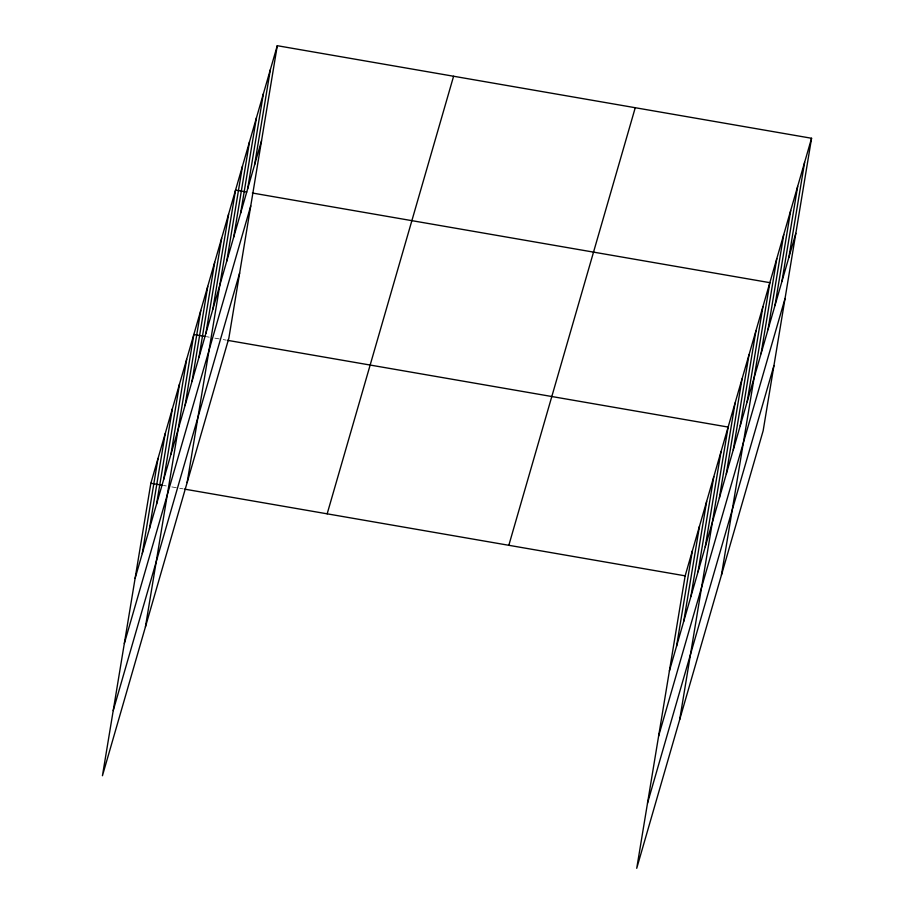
<?xml version="1.0" encoding="UTF-8"?>
<svg xmlns="http://www.w3.org/2000/svg" width="914" height="914" viewBox="0 0 914 914"><rect width="100%" height="100%" fill="white"/><g stroke="black" fill="none" stroke-linecap="round" stroke-linejoin="round"><path stroke-width="0.69" stroke-dasharray="4.57 3.43" d="M206.427 336.683L209.226 337.175M214.824 338.134L221.816 339.357M223.222 339.597L226.021 340.077M163.446 485.46L166.245 485.951M171.832 486.922L183.029 488.853"/><path stroke-width="1.37" d="M277.273 45.7L150.844 483.278L102.437 775.735L228.854 338.157L277.273 45.7L811.563 138.265L763.156 430.723L636.727 868.3L685.146 575.843L811.563 138.265M142.264 553.576L158.008 458.485M149.428 528.783L165.171 433.693M156.602 503.991L172.335 408.889M163.766 479.187L179.51 384.097M170.929 454.395L186.673 359.305M145.417 626.958L193.837 334.501L205.033 336.443M185.039 405.53L200.783 310.44M191.997 381.469L207.741 286.368M198.955 357.397L214.699 262.307M205.901 333.336L221.645 238.234M212.859 309.263L228.603 214.173M187.142 482.558L235.549 190.101L246.746 192.043M226.763 261.13L242.507 166.04M233.721 237.057L249.465 141.967M240.668 212.996L256.411 117.906M247.625 188.924L263.369 93.834M254.583 164.863L270.327 69.772M676.566 646.141L692.309 551.051M683.729 621.349L699.473 526.247M690.893 596.556L706.636 501.455M698.056 571.753L713.8 476.662M705.22 546.96L720.963 451.859M679.708 719.524L728.127 427.067L227.415 340.316M719.341 498.096L735.085 403.005M726.287 474.023L742.031 378.933M733.245 449.962L748.989 354.861M740.203 425.89L755.935 330.799M747.149 401.829L762.893 306.727M721.432 575.123L769.851 282.666L252.344 193.014M761.054 353.695L776.797 258.593M768.011 329.623L783.755 234.532M774.969 305.562L790.713 210.46M781.916 281.489L797.659 186.399M788.873 257.428L804.617 162.326M135.101 578.379L261.53 140.79M124.327 643.502L250.744 205.924M113.21 710.612L239.639 273.023M327.166 513.828L453.595 76.25M508.824 545.304L635.253 107.715M669.402 670.945L795.82 233.356M658.617 736.067L785.046 298.49M647.512 803.166L773.93 365.589M150.844 483.278L162.041 485.22M184.434 489.104L685.146 575.843"/></g></svg>
